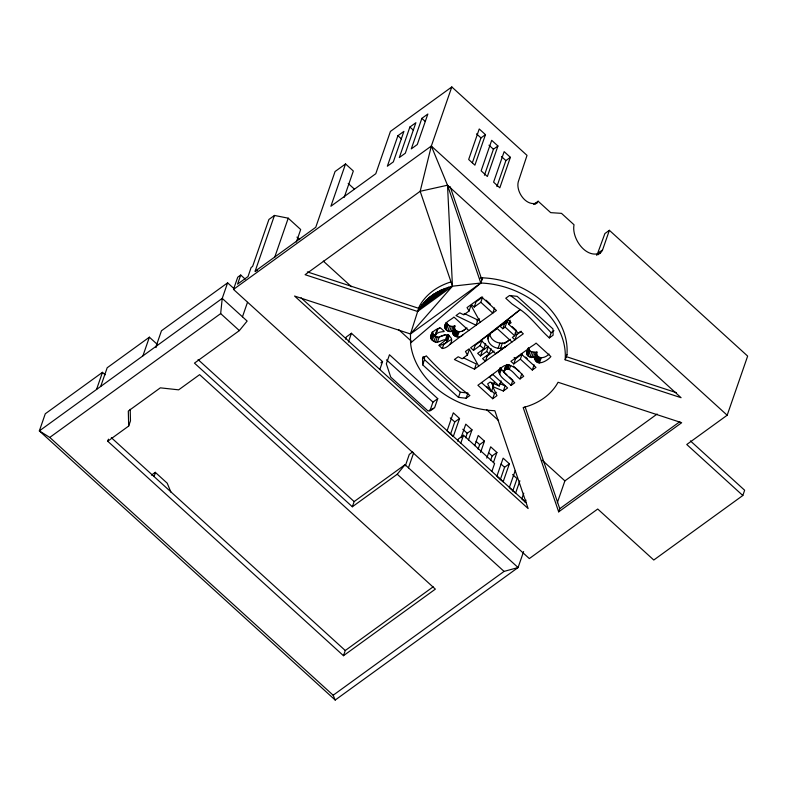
<?xml version="1.0" encoding="UTF-8"?>
<svg xmlns="http://www.w3.org/2000/svg" width="787" height="787" viewBox="0 0 787 787"><rect width="100%" height="100%" fill="white"/><g stroke="black" fill="none" stroke-linecap="round" stroke-linejoin="round"><path stroke-width="1.18" d="M467.006 327.913C464.212 329.999 460.523 333.206 456.873 331.071C451.925 329.36 457.217 320.043 452.928 331.071C449.908 332.557 446.15 330.963 444.822 327.963C443.189 322.336 451.01 320.063 453.961 317.063L468.767 330.53M526.66 352.95C526.621 347.785 533.114 346.152 536.085 343.112L550.88 356.58C547.673 360.721 536.331 367.332 534.796 358.321C535.613 356.177 526.483 359.118 526.66 352.95L528.451 347.756C528.244 354.74 538.377 349.713 536.665 354.278C538.731 360.013 545.981 357.573 549.001 354.052M439.284 345.129C442.245 345.021 446.475 344.135 447.291 340.84C444.045 336.895 438.231 344.814 433.903 341.469C425.836 337.121 434.483 328.297 440.7 328.1L444.252 331.327L443.848 331.622C440.602 331.73 436.018 332.557 434.886 336.069C438.182 340.25 444.104 332.222 448.521 335.675C456.175 339.768 448.216 348.11 442.304 348.513L438.9 345.414L446.239 339.62L448.039 334.426M503.808 371.789L505.884 365.512L503.946 372.369L514.737 382.767L511.048 385.443C506.926 380.623 495.239 375.665 500.335 367.509M105.163 374.799L102.467 372.34L45.282 413.775L39.35 430.902L49.768 437.424L220.665 313.6L222.229 298.401L227.62 282.828L233.778 288.435M506.818 345.729C499.735 352.733 484.349 344.903 488.825 334.937M447.105 341.715L449.092 335.646L447.291 340.84M245.259 279.169L240.724 275.037L237.733 277.201L233.493 289.39L529.336 558.573L597.726 509.022L653.781 560.019L742.82 495.505L686.766 444.507L727.178 415.231L747.65 356.098L609.374 230.306L602.37 250.551L600.53 252.853C586.069 259.425 571.342 238.235 574.028 224.767L561.485 213.356L550.684 212.638L538.141 201.226L536.911 202.957C526.277 206.824 515.81 191.782 518.23 181.964L527.024 155.383L451.797 86.954L431.335 146.048L420.169 191.29L452.466 286.193L410.489 333.973L410.558 343.034A78.09 61.12 19.1 0 0 494.846 410.716L528.126 508.55L294.564 296.04L410.489 333.973L480.798 283.025L482.598 277.841A78.1 61.12 19.1 0 1 566.955 354.583L566.247 356.836M439.894 327.608L436.923 329.969L437.208 331.799M474.227 307.058L476.027 301.864L482.618 297.093L480.827 302.277L474.227 307.058L471.364 304.451L481.624 297.014L496.43 310.491L463.248 334.534C460.129 338.863 451.217 336.925 452.928 331.071M410.489 333.973L418.674 308.297L307.343 271.899M418.654 308.534L419.363 306.291A70.899 55.483 19.1 0 1 450.43 282.09M96.535 389.476L102.467 372.34M100.706 386.447L107.18 367.765L149.382 337.19L157.164 344.263L156.023 347.569M107.73 441.232L128.675 426.052L128.311 411.05L160.341 387.843L178.659 389.84L199.613 374.661L435.359 589.129L343.476 655.699L107.73 441.232L108.449 439.156M142.909 355.872L149.382 337.19M156.082 346.329L161.473 330.756L227.62 282.828M128.675 426.052L130.475 420.868L130.199 409.319M257.369 270.472L255.145 271.21L274.456 215.441L288.229 218.186L300.693 229.519L296.335 242.091M242.465 316.817L247.472 302.356M274.594 257.575L288.229 218.186M344.224 197.321L353.333 171.015L345.542 163.942L330.894 206.243L375.793 173.711L390.441 131.409L451.797 86.954M397.917 135.708L387.352 166.224L393.333 161.886L403.908 131.37L397.917 135.708L401.38 138.856M409.889 127.032L399.324 157.548L405.305 153.219L415.88 122.703L409.889 127.032L413.352 130.18M421.862 118.365L411.296 148.881L417.277 144.542L427.853 114.026L421.862 118.365L425.324 121.513M345.582 339.158L346.349 336.944L351.435 333.265L382.571 361.597L379.895 369.329M348.366 342.109L351.435 333.265M352.35 506.759L354.15 501.575L405.03 464.704L518.082 567.545L335.203 700.046L39.35 430.902L222.229 298.401L247.138 321.066L239.356 330.599L194.458 363.122L352.35 506.759L397.248 474.236L405.03 464.704M472.367 162.761L480.975 137.902L485.471 134.646L479.234 128.979L468.668 159.495L474.895 165.162L485.471 134.646M484.428 175.226L493.429 149.235L497.925 145.979L491.698 140.312L481.132 170.828L487.36 176.495L497.925 145.979M422.521 358.557L426.279 355.832C439.559 370.431 454.138 383.594 469.878 395.497L466.12 398.222L458.467 397.386L422.678 364.834L422.521 358.557L423.239 356.481M430.499 337.052L432.299 331.868L433.184 334.131L436.529 336.639M430.784 338.223L432.575 333.029M431.384 339.315L433.184 334.131M422.678 364.834L424.468 359.639L424.4 356.501M432.319 340.348L434.119 335.154M434.886 336.069L436.923 329.969M435.014 336.521L436.451 332.37M433.903 341.469L435.703 336.285M435.585 342.05L437.385 336.856M437.434 342.109L439.235 336.925L445.137 334.977M444.537 326.9L445.973 322.749M444.822 327.963L446.613 322.768C447.951 325.769 451.708 327.372 454.729 325.877M445.412 329.005L447.203 323.821M446.318 330.009L448.118 324.815M496.892 186.558L505.893 160.568L510.379 157.311L504.152 151.645L493.587 182.161L499.814 187.827L510.379 157.311M447.862 331.071L449.662 325.887M442.304 348.513L444.104 343.329M445.54 339.502L446.977 335.351M449.525 331.583L451.325 326.398M446.868 340.014L448.669 334.819L447.164 340.397M451.236 331.573L453.037 326.379M405.344 465.796L409.299 454.384L412.693 451.925M452.673 332.281L454.807 325.956M452.751 333.422L454.552 328.228M453.223 334.514L455.024 329.33M454.099 335.537L455.899 330.343M343.476 655.699L345.267 650.515L433.204 586.797M408.453 467.822L413.598 452.978M455.073 336.256L456.873 331.071M429.81 411.207L432.958 402.118L437.749 398.655L389.476 354.74L386.328 363.82L390.726 377.081L428.098 411.08L434.601 407.735L437.749 398.655M456.145 336.747L457.936 331.553M457.286 336.974L459.087 331.78M464.143 313.442L477.866 320.053L476.066 325.238L456.007 315.577L459.795 312.832L463.779 314.839L469.052 311.022L470.842 305.828M510.232 320.24L508.796 324.392L518.348 333.088L520.679 331.396L523.306 333.786L474.472 369.172L454.414 359.511L458.201 356.757L462.185 358.764L467.448 354.947L469.249 349.762M473.499 350.353L475.299 345.168L481.939 340.358L480.149 345.542L473.499 350.353L470.636 347.746L490.635 333.363L520.207 309.596C531.53 317.387 539.213 328.907 549.365 337.908L553.123 335.183L552.966 328.917L517.177 296.355L509.523 295.518L505.766 298.243L511.993 303.91L520.207 309.596L480.936 340.289L495.731 353.766L505.126 346.841M458.467 397.386L460.257 392.192L424.468 359.639M450.459 434.365L454.758 421.95L459.549 418.487L453.312 412.821L447.065 430.873L453.292 436.539L459.549 418.487M494.561 307.953L492.76 313.147L480.827 302.277M474.472 369.172L476.273 363.978L463.602 357.878M480.503 355.94L482.303 350.756L488.461 346.29L486.671 351.474L480.503 355.94L477.64 353.343L483.798 348.877L485.599 343.683M466.12 398.222L467.921 393.028L460.257 392.192M487.901 338.902L489.701 333.708C490.714 342.119 502.362 346.211 508.618 340.545M457.68 441.143L458.447 438.93L463.523 435.25L494.61 463.523L491.924 471.265M487.242 356.029L485.441 361.223L482.579 358.616L489.219 353.806L491.019 348.611M461.084 437.69L465.776 424.154L472.003 429.82L468.481 439.972M460.848 442.992L463.523 435.25M508.796 324.392L511.127 322.709L508.5 320.319L500.168 326.359L502.795 328.74L504.595 323.555L506.926 321.863L509.523 324.234M465.648 437.798L467.212 433.283L472.003 429.82M502.795 328.74L505.126 327.058L506.926 321.863M498.122 348.336L499.922 343.152M500.532 348.385L502.332 343.191M503.847 371.238C509.012 363.928 515.947 376.855 520.02 378.94L523.709 376.275C518.692 370.382 508.648 359.866 500.896 368.247L477.896 385.266L492.701 398.734L496.961 395.654L492.721 386.584L494.157 382.423M481.546 382.62L491.452 391.641L493.252 386.456L491.354 382.571M498.997 371.858L500.434 367.706M499.106 373.107L500.906 367.913L502.204 370.411L506.828 374.789M474.709 445.639L478.23 435.486L484.458 441.153L480.552 452.436M499.578 374.356L501.378 369.162M492.701 398.734L494.492 393.549L496.203 392.31M515.023 333.039L516.774 334.632L514.973 339.827L512.347 337.436L514.678 335.744L516.479 330.56L512.13 326.605M504.3 371.336L505.746 367.185M491.452 391.641L487.665 383.879L490.193 382.039L499.263 385.984L501.063 380.8M505.087 369.674L506.887 364.479M478.103 449.131L479.667 444.616L484.458 441.153M506.484 368.975L507.92 364.824M507.172 368.857L508.609 364.706M507.861 368.896L509.297 364.745M509.278 369.428L510.724 365.276M492.721 386.584L503.355 391.021L505.146 385.827L499.834 383.603M513.773 363.948L515.574 358.764L522.165 353.983L520.364 359.177L513.773 363.948L510.911 361.341L528.53 348.7M511.048 385.443L512.839 380.259L509.405 377.13M486.779 458.103L490.685 446.819L496.912 452.486L493.4 462.638M526.936 354.002L528.736 348.818M490.567 460.464L492.131 455.948L496.912 452.486M527.526 355.055L529.326 349.861M520.02 378.94L521.82 373.756M528.441 356.058L530.241 350.864M529.985 357.121L531.776 351.937M531.638 357.632L533.438 352.438M533.36 357.623L535.15 352.428M535.052 357.121L536.842 351.927M534.796 358.321L536.921 351.996M534.865 359.462L536.665 354.278M535.337 360.564L537.137 355.38M520.364 359.177L532.307 370.038L534.107 364.843M536.213 361.587L538.013 356.393M537.187 362.305L538.987 357.121M538.259 362.797L540.059 357.603M539.41 363.023L541.2 357.829M549.365 337.908L551.166 332.714L553.979 330.678M500.286 479.696L504.585 467.281L509.376 463.818L503.139 458.152L496.892 476.204L503.119 481.87L509.376 463.818M515.21 470.606L509.346 487.537L515.574 493.203L519.873 480.788M512.74 491.029L517.039 478.614L512.593 474.571M602.055 250.266L597.569 253.522L604.888 233.562L609.374 230.306M233.493 289.39L431.335 146.048L447.508 185.22L681.08 397.701L565.155 359.777L566.955 354.583M523.758 493.233L521.801 498.869L525.362 502.106M525.195 502.362L525.982 500.109M523.611 551.559L518.082 567.545L504.064 571.411L333.167 695.236L335.203 700.046M557.314 502.745L564.889 480.877L657.145 414.031M558.672 511.845L681.68 422.717L558.072 382.266A70.899 55.483 19.1 0 1 523.178 407.548L558.672 511.845L559.764 508.697L679.801 421.724M742.82 495.505L744.64 490.242L690.396 440.887M240.724 275.037L237.556 284.146L248.033 276.532L251.112 267.501L252.617 266.399L268.918 219.455L274.456 215.441M488.107 337.013L490.635 333.363M499.253 370.628L500.896 368.247M596.546 255.244L597.569 253.522M448.265 337.377L448.895 336.521M410.558 343.034L480.798 283.025L452.466 286.193C438.211 289.734 424.705 298.352 417.572 311.475L305.081 274.702L420.169 191.29L447.508 185.22L480.798 283.025A78.09 61.12 19.1 0 1 565.155 359.777M451.502 339.453L445.59 342.886M462.146 331.514L465.038 329.34M449.711 344.647L463.248 334.534M504.103 343.722L506.926 341.647M345.542 163.942L335.065 171.527L315.754 227.295L255.145 271.21M151.448 475.122L155.275 472.338L167.228 483.208L170.927 492.18M533.655 204.472L538.141 201.226M535.111 204.256L536.911 202.957M428.728 297.978L434.68 293.669L426.052 300.388L437.926 291.78L423.593 302.946L441.35 290.088L421.35 305.661L444.921 288.583L419.343 308.504L448.629 287.285L417.572 311.475L452.466 286.193L447.508 185.22M380.878 362.827L382.571 361.597M476.853 320.791L479.558 318.824M597.874 253.808L600.57 251.85M597.835 254.811L600.53 252.853M492.16 332.153L497.177 328.523L511.983 341.991M486.317 356.708L494.069 351.081M505.569 342.748L510.34 339.295M516.311 334.967L521.397 331.278M430.764 410.509L433.637 408.433M503.355 391.021L507.615 387.932L492.81 374.455L489.347 376.963L499.263 385.984M532.307 370.038L535.977 367.381L521.171 353.914M480.237 278.106L482.598 277.841M566.247 356.629L676.367 392.664M476.529 133.849L480.975 137.902M488.983 145.182L493.429 149.235M501.447 156.515L505.893 160.568M431.335 146.048L727.178 415.231M510.232 295.479C525.549 306.025 538.416 319.325 551.166 332.714M486.032 300.191L490.301 304.077M348.188 183.469L354.425 189.136M505.126 327.058L514.678 335.744M525.578 357.091L527.28 358.636M514.137 357.455L515.574 358.764M513.419 366.112L519.292 371.464M480.149 345.542L483.798 348.877M486.671 351.474L489.219 353.806M486.661 386.417L494.492 393.549M296.965 237.133L299.69 239.612M323.3 261.097L351.455 286.714M398.684 329.674L411.404 341.243M486.789 409.82L498.594 420.563M542.184 460.218L564.889 480.877M386.476 359.836L432.958 402.118M450.302 417.907L454.758 421.95M462.766 429.24L467.212 433.283M476.105 441.379L479.667 444.616M488.57 452.712L492.131 455.948M501.024 464.045L504.585 467.281M301.106 297.85L526.473 502.913M220.665 313.6L239.356 330.599M397.248 474.236L504.064 571.411M198.068 359.59L354.15 501.575M111.341 437.69L345.267 650.515M49.768 437.424L333.167 695.236M469.052 311.022L467.045 307.579L470.744 304.903L480.296 322.178M467.448 354.947L465.451 351.514L469.15 348.828L478.693 366.112M450.164 186.676L481.89 279.877M525.057 406.722L559.764 508.697M155.275 472.338A16.084 8.785 54.1 0 1 153.583 476.519"/></g></svg>
